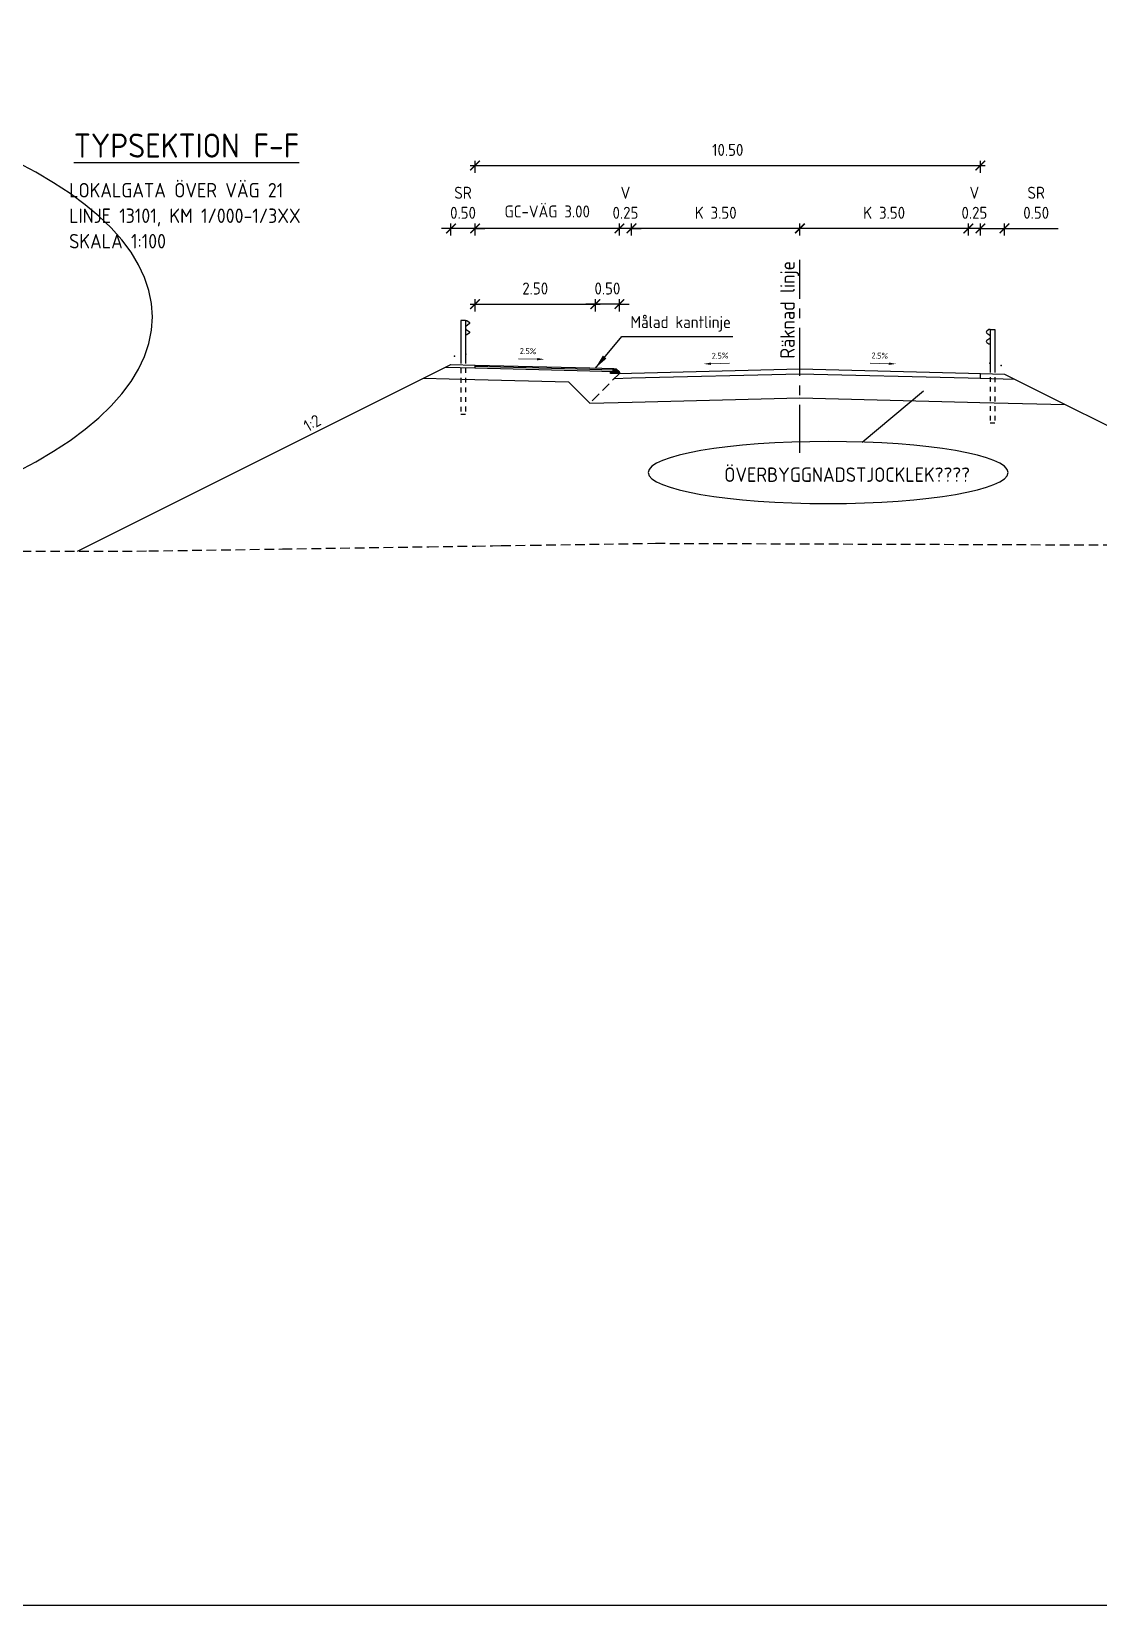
# Model space of a CAD drawing. Header units: metres. Extents: x 166439 to 168621, y 6226863 to 6228959.
# Drawn here: x 166497.89 to 166520.06, y 6226862.92 to 6226895.64 of the extents above; entities that cross this region are included whole.
import ezdxf
from ezdxf.enums import TextEntityAlignment as Align

# ---------------------------------------------------------------- set-up
doc = ezdxf.new("R2010")
doc.units = ezdxf.units.M
doc.header["$LTSCALE"] = 0.1
doc.header["$MEASUREMENT"] = 0
for name, pattern in [('CENTER', [16, 10, -2, 2, -2]), ('DASHED_1', [2, 1, -1]), ('DASHED_2', [3, 2, -1])]:
    doc.linetypes.add(name, pattern=pattern)
doc.layers.get('0').update_dxf_attribs({"linetype": 'CONTINUOUS'})
doc.layers.get('DEFPOINTS').update_dxf_attribs({"color": 5, "linetype": 'CONTINUOUS'})
for name, color, linetype in [('04_KANTSTEN BTG', 1, 'CONTINUOUS'), ('04_mått', 4, 'CONTINUOUS'), ('04_txt', 1, 'CONTINUOUS'), ('04_öb', 4, 'CONTINUOUS'), ('04_överyta', 3, 'CONTINUOUS'), ('900_CENT', 4, 'CENTER'), ('M-372A', 8, 'DASHED_2')]:
    doc.layers.add(name, color=color, linetype=linetype)
doc.styles.add('ISO', font='iso.shx')
doc.dimstyles.new('BH90$0', dxfattribs={"dimscale": 0.05, "dimtxt": 2.5, "dimasz": 2, "dimexe": 1, "dimexo": 5, "dimgap": 2, "dimtad": 1, "dimzin": 0, "dimdsep": 46, "dimtxsty": 'ISO', "dimblk1": 'ARCHTICK', "dimblk2": 'ARCHTICK', "dimsah": 1, "dimcen": 1.5, "dimdle": 1, "dimadec": 0, "dimazin": 0, "dimtfac": 1, "dimtix": 1, "dimtmove": 0, "dimatfit": 3, "dimfxl": 1.5, "dimfxlon": 1, "dimtolj": 1, "dimtzin": 0, "dimarcsym": 0})
doc.dimstyles.new('BH90$7', dxfattribs={"dimscale": 0.05, "dimtxt": 2.5, "dimasz": 3, "dimexe": 2, "dimexo": 20, "dimgap": 1, "dimtad": 1, "dimzin": 0, "dimdsep": 46, "dimtxsty": 'ISO', "dimblk1": 'OPEN90', "dimblk2": 'OPEN90', "dimsah": 1, "dimcen": 4, "dimdle": 2, "dimadec": 0, "dimazin": 0, "dimtfac": 1, "dimtix": 1, "dimtmove": 0, "dimatfit": 3, "dimfxl": 2, "dimtolj": 1, "dimtzin": 0, "dimarcsym": 0})

# ---------------------------------------------------------------- blocks, each defined once
blk = doc.blocks.new('_ARCHTICK')
at = {"color": 0, "linetype": 'ByBlock', "const_width": 0.15}
blk.add_lwpolyline([(-0.5, -0.5), (0.5, 0.5)], dxfattribs=at)
blk = doc.blocks.new('*D311')
at = {"layer": '04_mått', "color": 0, "lineweight": -2}
for p, q in [((166517.604, 6226891.394), (166517.604, 6226891.644)), ((166518.104, 6226891.394), (166518.104, 6226891.644)), ((166517.604, 6226891.544), (166518.204, 6226891.544)), ((166518.104, 6226891.544), (166519.222, 6226891.544))]:
    blk.add_line(p, q, dxfattribs=at)
at = {"layer": 'DEFPOINTS', "color": 0}
for p in [(166517.604, 6226891.544), (166517.604, 6226888.528), (166518.104, 6226888.516)]:
    blk.add_point(p, dxfattribs=at)
at = {"layer": '04_mått', "color": 0, "lineweight": -2, "xscale": 0.2, "yscale": 0.2, "zscale": 0.2, "rotation": 180}
blk.add_blockref('_ARCHTICK', (166517.604, 6226891.544), dxfattribs=at)
at = {"layer": '04_mått', "color": 0, "lineweight": -2, "xscale": 0.2, "yscale": 0.2, "zscale": 0.2}
blk.add_blockref('_ARCHTICK', (166518.104, 6226891.544), dxfattribs=at)
at = {"layer": '04_mått', "color": 0, "insert": (166518.763, 6226892.077), "char_height": 0.25, "attachment_point": 5, "style": 'ISO'}
blk.add_mtext('\\A1;SR\\P0.50', dxfattribs=at)
blk = doc.blocks.new('*D312')
at = {"layer": '04_mått', "color": 0, "lineweight": -2}
for p, q in [((166517.354, 6226891.394), (166517.354, 6226891.644)), ((166517.604, 6226891.394), (166517.604, 6226891.644)), ((166517.354, 6226891.544), (166517.154, 6226891.544)), ((166517.604, 6226891.544), (166517.354, 6226891.544)), ((166517.604, 6226891.544), (166517.804, 6226891.544))]:
    blk.add_line(p, q, dxfattribs=at)
at = {"layer": 'DEFPOINTS', "color": 0}
for p in [(166517.354, 6226891.544), (166517.354, 6226888.534), (166517.604, 6226888.528)]:
    blk.add_point(p, dxfattribs=at)
at = {"layer": '04_mått', "color": 0, "lineweight": -2, "xscale": 0.2, "yscale": 0.2, "zscale": 0.2}
blk.add_blockref('_ARCHTICK', (166517.354, 6226891.544), dxfattribs=at)
at = {"layer": '04_mått', "color": 0, "lineweight": -2, "xscale": 0.2, "yscale": 0.2, "zscale": 0.2, "rotation": 180}
blk.add_blockref('_ARCHTICK', (166517.604, 6226891.544), dxfattribs=at)
at = {"layer": '04_mått', "color": 0, "insert": (166517.479, 6226892.077), "char_height": 0.25, "attachment_point": 5, "style": 'ISO'}
blk.add_mtext('\\A1;V\\P0.25', dxfattribs=at)
blk = doc.blocks.new('*D313')
at = {"layer": '04_mått', "color": 0, "lineweight": -2}
for p, q in [((166513.854, 6226891.394), (166513.854, 6226891.644)), ((166517.354, 6226891.394), (166517.354, 6226891.644)), ((166517.454, 6226891.544), (166513.754, 6226891.544))]:
    blk.add_line(p, q, dxfattribs=at)
at = {"layer": 'DEFPOINTS', "color": 0}
for p in [(166513.854, 6226891.544), (166513.854, 6226888.622), (166517.354, 6226888.534)]:
    blk.add_point(p, dxfattribs=at)
at = {"layer": '04_mått', "color": 0, "lineweight": -2, "xscale": 0.2, "yscale": 0.2, "zscale": 0.2, "rotation": 180}
blk.add_blockref('_ARCHTICK', (166513.854, 6226891.544), dxfattribs=at)
at = {"layer": '04_mått', "color": 0, "lineweight": -2, "xscale": 0.2, "yscale": 0.2, "zscale": 0.2}
blk.add_blockref('_ARCHTICK', (166517.354, 6226891.544), dxfattribs=at)
at = {"layer": '04_mått', "color": 0, "insert": (166515.604, 6226891.869), "char_height": 0.25, "attachment_point": 5, "style": 'ISO'}
blk.add_mtext('\\A1;K 3.50', dxfattribs=at)
blk = doc.blocks.new('*D314')
at = {"layer": '04_mått', "color": 0, "lineweight": -2}
for p, q in [((166510.354, 6226891.394), (166510.354, 6226891.644)), ((166513.854, 6226891.394), (166513.854, 6226891.644)), ((166513.954, 6226891.544), (166510.254, 6226891.544))]:
    blk.add_line(p, q, dxfattribs=at)
at = {"layer": 'DEFPOINTS', "color": 0}
for p in [(166510.354, 6226891.544), (166513.854, 6226888.622), (166510.354, 6226888.534)]:
    blk.add_point(p, dxfattribs=at)
at = {"layer": '04_mått', "color": 0, "lineweight": -2, "xscale": 0.2, "yscale": 0.2, "zscale": 0.2, "rotation": 180}
blk.add_blockref('_ARCHTICK', (166510.354, 6226891.544), dxfattribs=at)
at = {"layer": '04_mått', "color": 0, "lineweight": -2, "xscale": 0.2, "yscale": 0.2, "zscale": 0.2}
blk.add_blockref('_ARCHTICK', (166513.854, 6226891.544), dxfattribs=at)
at = {"layer": '04_mått', "color": 0, "insert": (166512.104, 6226891.869), "char_height": 0.25, "attachment_point": 5, "style": 'ISO'}
blk.add_mtext('\\A1;K 3.50', dxfattribs=at)
blk = doc.blocks.new('*D315')
at = {"layer": '04_mått', "color": 0, "lineweight": -2}
for p, q in [((166510.104, 6226891.394), (166510.104, 6226891.644)), ((166510.354, 6226891.394), (166510.354, 6226891.644)), ((166510.104, 6226891.544), (166509.904, 6226891.544)), ((166510.354, 6226891.544), (166510.104, 6226891.544)), ((166510.354, 6226891.544), (166510.554, 6226891.544))]:
    blk.add_line(p, q, dxfattribs=at)
at = {"layer": 'DEFPOINTS', "color": 0}
for p in [(166510.104, 6226891.544), (166510.104, 6226888.528), (166510.354, 6226888.534)]:
    blk.add_point(p, dxfattribs=at)
at = {"layer": '04_mått', "color": 0, "lineweight": -2, "xscale": 0.2, "yscale": 0.2, "zscale": 0.2}
blk.add_blockref('_ARCHTICK', (166510.104, 6226891.544), dxfattribs=at)
at = {"layer": '04_mått', "color": 0, "lineweight": -2, "xscale": 0.2, "yscale": 0.2, "zscale": 0.2, "rotation": 180}
blk.add_blockref('_ARCHTICK', (166510.354, 6226891.544), dxfattribs=at)
at = {"layer": '04_mått', "color": 0, "insert": (166510.229, 6226892.077), "char_height": 0.25, "attachment_point": 5, "style": 'ISO'}
blk.add_mtext('\\A1;V\\P0.25', dxfattribs=at)
blk = doc.blocks.new('*D316')
at = {"layer": '04_mått', "color": 0, "lineweight": -2}
for p, q in [((166507.104, 6226891.394), (166507.104, 6226891.644)), ((166510.104, 6226891.394), (166510.104, 6226891.644)), ((166510.204, 6226891.544), (166507.004, 6226891.544))]:
    blk.add_line(p, q, dxfattribs=at)
at = {"layer": 'DEFPOINTS', "color": 0}
for p in [(166507.104, 6226891.544), (166507.104, 6226888.703), (166510.104, 6226888.528)]:
    blk.add_point(p, dxfattribs=at)
at = {"layer": '04_mått', "color": 0, "lineweight": -2, "xscale": 0.2, "yscale": 0.2, "zscale": 0.2, "rotation": 180}
blk.add_blockref('_ARCHTICK', (166507.104, 6226891.544), dxfattribs=at)
at = {"layer": '04_mått', "color": 0, "lineweight": -2, "xscale": 0.2, "yscale": 0.2, "zscale": 0.2}
blk.add_blockref('_ARCHTICK', (166510.104, 6226891.544), dxfattribs=at)
at = {"layer": '04_mått', "color": 0, "insert": (166508.604, 6226891.896), "char_height": 0.25, "attachment_point": 5, "style": 'ISO'}
blk.add_mtext('\\A1;GC-VÄG 3.00', dxfattribs=at)
blk = doc.blocks.new('*D317')
at = {"layer": '04_mått', "color": 0, "lineweight": -2}
for p, q in [((166506.604, 6226891.394), (166506.604, 6226891.644)), ((166507.104, 6226891.394), (166507.104, 6226891.644)), ((166506.604, 6226891.544), (166506.404, 6226891.544)), ((166507.104, 6226891.544), (166506.604, 6226891.544)), ((166507.104, 6226891.544), (166507.304, 6226891.544))]:
    blk.add_line(p, q, dxfattribs=at)
at = {"layer": 'DEFPOINTS', "color": 0}
for p in [(166506.604, 6226891.544), (166506.604, 6226888.709), (166507.104, 6226888.703)]:
    blk.add_point(p, dxfattribs=at)
at = {"layer": '04_mått', "color": 0, "lineweight": -2, "xscale": 0.2, "yscale": 0.2, "zscale": 0.2}
blk.add_blockref('_ARCHTICK', (166506.604, 6226891.544), dxfattribs=at)
at = {"layer": '04_mått', "color": 0, "lineweight": -2, "xscale": 0.2, "yscale": 0.2, "zscale": 0.2, "rotation": 180}
blk.add_blockref('_ARCHTICK', (166507.104, 6226891.544), dxfattribs=at)
at = {"layer": '04_mått', "color": 0, "insert": (166506.854, 6226892.077), "char_height": 0.25, "attachment_point": 5, "style": 'ISO'}
blk.add_mtext('\\A1;SR\\P0.50', dxfattribs=at)
blk = doc.blocks.new('W_räcke')
for p, q in [((-0.047, 0.922), (-0.047, 0.129)), ((-0.047, 0.922), (0.053, 0.922)), ((0.053, 0.922), (0.053, 0.126)), ((0.053, -1.028), (-0.047, -1.028))]:
    blk.add_line(p, q)
at = {"linetype": 'DASHED_1'}
for p, q in [((-0.047, 0.129), (-0.047, -1.028)), ((0.053, 0.126), (0.053, -1.028))]:
    blk.add_line(p, q, dxfattribs=at)
blk.add_lwpolyline([(-0.047, 0.922), (-0.071, 0.919, 0.121491), (-0.075, 0.917), (-0.117, 0.886, 0.509031), (-0.117, 0.847), (-0.057, 0.804, -0.241759), (-0.047, 0.784), (-0.047, 0.769), (-0.047, 0.754, -0.241759), (-0.057, 0.735), (-0.117, 0.692, 0.509031), (-0.117, 0.653), (-0.075, 0.622, 0.121491), (-0.071, 0.62), (-0.047, 0.616)], format="xyb")
for p in [(-0.052, 0.219), (0.183, 0.175)]:
    blk.add_point(p)
blk = doc.blocks.new('*U369')
h = blk.add_hatch()
h.set_pattern_fill('ANSI31', color=254, scale=0.1, style=0)
h.set_pattern_definition([(45, (1.804205, 5.707665), (-0.00883883476, 0.00883883476), [])])
h.paths.add_polyline_path([(33.573, 416.199), (33.573, 416.22), (33.573, 416.224), (33.563, 416.224), (33.562, 416.237), (33.552, 416.238), (33.552, 416.292, 0.414214), (33.545, 416.299), (33.505, 416.299, 0.198912), (33.483, 416.29), (33.431, 416.238, 0.198912), (33.422, 416.217), (33.422, 416.199)])
h.paths.add_polyline_path([(33.486, 416.219, -1), (33.488, 416.219, -1)], flags=16)
h.paths.add_polyline_path([(33.607, 416.199), (33.607, 416.225, 0.377603), (33.601, 416.232), (33.58, 416.235), (33.562, 416.237), (33.563, 416.224), (33.575, 416.224), (33.58, 416.224), (33.582, 416.224), (33.582, 416.22), (33.582, 416.199)])
for p, q in [((33.483, 416.29), (33.431, 416.238)), ((33.545, 416.299), (33.505, 416.299)), ((33.552, 416.238), (33.552, 416.292)), ((33.58, 416.235), (33.552, 416.238)), ((33.562, 416.237), (33.563, 416.224)), ((33.601, 416.232), (33.58, 416.235)), ((33.591, 416.224), (33.592, 416.233)), ((33.422, 416.217), (33.422, 416.199)), ((33.422, 416.199), (33.607, 416.199)), ((33.563, 416.224), (33.575, 416.224)), ((33.573, 416.22), (33.573, 416.224)), ((33.573, 416.199), (33.573, 416.22)), ((33.575, 416.224), (33.58, 416.224)), ((33.58, 416.224), (33.591, 416.224)), ((33.582, 416.22), (33.582, 416.224)), ((33.582, 416.22), (33.582, 416.199)), ((33.607, 416.199), (33.607, 416.225))]:
    blk.add_line(p, q)
at = {"const_width": 0.0025}
blk.add_lwpolyline([(33.486, 416.219, 1), (33.488, 416.219, 1)], format="xyb", close=True, dxfattribs=at)
for centre, radius, start, end in [((33.452, 416.217), 0.03, 135, 180), ((33.505, 416.269), 0.03, 90, 135), ((33.545, 416.292), 0.007, 0, 90), ((33.6, 416.225), 0.007, 0, 82.7468)]:
    blk.add_arc(centre, radius, start, end)
blk = doc.blocks.new('*D370')
at = {"layer": '04_mått', "color": 0, "lineweight": -2}
for p, q in [((166507.104, 6226892.701), (166507.104, 6226892.951)), ((166517.604, 6226892.701), (166517.604, 6226892.951)), ((166507.004, 6226892.851), (166517.704, 6226892.851))]:
    blk.add_line(p, q, dxfattribs=at)
at = {"layer": 'DEFPOINTS', "color": 0}
for p in [(166517.604, 6226892.851), (166507.104, 6226888.703), (166517.604, 6226888.528)]:
    blk.add_point(p, dxfattribs=at)
at = {"layer": '04_mått', "color": 0, "lineweight": -2, "xscale": 0.2, "yscale": 0.2, "zscale": 0.2, "rotation": 180}
blk.add_blockref('_ARCHTICK', (166507.104, 6226892.851), dxfattribs=at)
at = {"layer": '04_mått', "color": 0, "lineweight": -2, "xscale": 0.2, "yscale": 0.2, "zscale": 0.2}
blk.add_blockref('_ARCHTICK', (166517.604, 6226892.851), dxfattribs=at)
at = {"layer": '04_mått', "color": 0, "insert": (166512.354, 6226893.176), "char_height": 0.25, "attachment_point": 5, "style": 'ISO'}
blk.add_mtext('\\A1;10.50', dxfattribs=at)
blk = doc.blocks.new('*D371')
at = {"layer": '04_mått', "color": 0, "lineweight": 5}
blk.add_line((166512.006, 6226888.731), (166512.392, 6226888.741), dxfattribs=at)
at = {"layer": '04_mått', "color": 0}
blk.add_solid([(166512.006, 6226888.756), (166512.007, 6226888.706), (166511.856, 6226888.728)], dxfattribs=at)
at = {"layer": 'DEFPOINTS', "color": 0}
for p in [(166512.392, 6226888.741), (166511.86, 6226888.57), (166512.396, 6226888.583)]:
    blk.add_point(p, dxfattribs=at)
at = {"layer": '04_mått', "color": 0, "insert": (166512.195, 6226888.899), "char_height": 0.125, "attachment_point": 5, "rotation": 1.4321, "style": 'ISO'}
blk.add_mtext('\\A1;2.5%', dxfattribs=at)
blk = doc.blocks.new('_None')
blk = doc.blocks.new('*D372')
at = {"layer": '04_mått', "color": 0, "lineweight": 5}
blk.add_line((166515.702, 6226888.731), (166515.316, 6226888.741), dxfattribs=at)
at = {"layer": '04_mått', "color": 0}
blk.add_solid([(166515.702, 6226888.756), (166515.701, 6226888.706), (166515.852, 6226888.728)], dxfattribs=at)
at = {"layer": 'DEFPOINTS', "color": 0}
for p in [(166515.316, 6226888.741), (166515.312, 6226888.583), (166515.848, 6226888.57)]:
    blk.add_point(p, dxfattribs=at)
at = {"layer": '04_mått', "color": 0, "insert": (166515.513, 6226888.899), "char_height": 0.125, "attachment_point": 5, "rotation": 358.5679, "style": 'ISO'}
blk.add_mtext('\\A1;2.5%', dxfattribs=at)
blk = doc.blocks.new('*D373')
at = {"layer": '04_mått', "color": 0, "lineweight": 5}
blk.add_line((166508.394, 6226888.826), (166508.009, 6226888.836), dxfattribs=at)
at = {"layer": '04_mått', "color": 0}
blk.add_solid([(166508.395, 6226888.851), (166508.394, 6226888.801), (166508.544, 6226888.823)], dxfattribs=at)
at = {"layer": 'DEFPOINTS', "color": 0}
for p in [(166508.005, 6226888.678), (166508.009, 6226888.836), (166508.54, 6226888.665)]:
    blk.add_point(p, dxfattribs=at)
at = {"layer": '04_mått', "color": 0, "insert": (166508.206, 6226888.994), "char_height": 0.125, "attachment_point": 5, "rotation": 358.5679, "style": 'ISO'}
blk.add_mtext('\\A1;2.5%', dxfattribs=at)
blk = doc.blocks.new('_Open90')
at = {"color": 0, "linetype": 'ByBlock', "lineweight": -2}
for p, q in [((0, 0), (-1, 0)), ((-0.5, 0.5), (0, 0)), ((0, 0), (-0.5, -0.5))]:
    blk.add_line(p, q, dxfattribs=at)
blk = doc.blocks.new('*D374')
at = {"layer": '04_mått', "color": 0, "lineweight": -2}
for p, q in [((166509.604, 6226889.97), (166509.404, 6226889.97)), ((166509.604, 6226889.82), (166509.604, 6226890.07)), ((166510.104, 6226889.97), (166509.604, 6226889.97)), ((166510.104, 6226889.82), (166510.104, 6226890.07)), ((166510.104, 6226889.97), (166510.304, 6226889.97))]:
    blk.add_line(p, q, dxfattribs=at)
at = {"layer": 'DEFPOINTS', "color": 0}
for p in [(166509.604, 6226889.97), (166509.604, 6226888.64), (166510.104, 6226888.528)]:
    blk.add_point(p, dxfattribs=at)
at = {"layer": '04_mått', "color": 0, "lineweight": -2, "xscale": 0.2, "yscale": 0.2, "zscale": 0.2}
blk.add_blockref('_ARCHTICK', (166509.604, 6226889.97), dxfattribs=at)
at = {"layer": '04_mått', "color": 0, "lineweight": -2, "xscale": 0.2, "yscale": 0.2, "zscale": 0.2, "rotation": 180}
blk.add_blockref('_ARCHTICK', (166510.104, 6226889.97), dxfattribs=at)
at = {"layer": '04_mått', "color": 0, "insert": (166509.854, 6226890.295), "char_height": 0.25, "attachment_point": 5, "style": 'ISO'}
blk.add_mtext('\\A1;0.50', dxfattribs=at)
blk = doc.blocks.new('*D375')
at = {"layer": '04_mått', "color": 0, "lineweight": -2}
for p, q in [((166507.004, 6226889.97), (166509.704, 6226889.97)), ((166507.104, 6226889.82), (166507.104, 6226890.07)), ((166509.604, 6226889.82), (166509.604, 6226890.07))]:
    blk.add_line(p, q, dxfattribs=at)
at = {"layer": 'DEFPOINTS', "color": 0}
for p in [(166509.604, 6226889.97), (166507.104, 6226888.703), (166509.604, 6226888.64)]:
    blk.add_point(p, dxfattribs=at)
at = {"layer": '04_mått', "color": 0, "lineweight": -2, "xscale": 0.2, "yscale": 0.2, "zscale": 0.2, "rotation": 180}
blk.add_blockref('_ARCHTICK', (166507.104, 6226889.97), dxfattribs=at)
at = {"layer": '04_mått', "color": 0, "lineweight": -2, "xscale": 0.2, "yscale": 0.2, "zscale": 0.2}
blk.add_blockref('_ARCHTICK', (166509.604, 6226889.97), dxfattribs=at)
at = {"layer": '04_mått', "color": 0, "insert": (166508.354, 6226890.295), "char_height": 0.25, "attachment_point": 5, "style": 'ISO'}
blk.add_mtext('\\A1;2.50', dxfattribs=at)

msp = doc.modelspace()

# ---------------------------------------------------------------- linework, layer by layer
at = {"layer": '04_mått', "flags": 128}
msp.add_lwpolyline([(166515.1498, 6226887.1013), (166516.4203, 6226888.1688)], dxfattribs=at)
at = {"layer": '04_mått', "color": 5, "extrusion": (0, 0, -1)}
msp.add_ellipse((166486.215, 6226889.703), major_axis=(14.1869, 0), ratio=0.3792934, dxfattribs=at)
at = {"layer": '04_mått', "extrusion": (0, 0, -1)}
msp.add_ellipse((166514.4415, 6226886.4691), major_axis=(3.7376, 0), ratio=0.1722692, dxfattribs=at)
at = {"layer": '04_öb', "flags": 128}
for points in [[(166506.4898, 6226888.6582), (166507.1026, 6226888.6429), (166509.4876, 6226888.5833), (166509.9853, 6226888.5708)], [(166509.4885, 6226887.9126), (166509.0469, 6226888.3542)]]:
    msp.add_lwpolyline(points, dxfattribs=at)
at = {"layer": '04_öb'}
for points in [[(166507.1041, 6226888.6429), (166507.1041, 6226888.7029)], [(166507.105, 6226888.6779), (166509.4885, 6226888.6183), (166509.9861, 6226888.6058)], [(166506.0325, 6226888.4296), (166507.0966, 6226888.403), (166509.0469, 6226888.3542)], [(166510.0015, 6226888.4255), (166510.3566, 6226888.4344), (166513.8541, 6226888.5219), (166517.3516, 6226888.4344), (166517.6016, 6226888.4282), (166518.3147, 6226888.4103)], [(166517.6041, 6226888.4281), (166517.6041, 6226888.5281)], [(166509.4885, 6226887.9126), (166510.3691, 6226887.9346), (166513.8541, 6226888.0217), (166517.3391, 6226887.9346), (166517.5891, 6226887.9283), (166519.3677, 6226887.8839)]]:
    msp.add_lwpolyline(points, dxfattribs=at)
at = {"layer": '04_överyta'}
for points in [[(166498.843, 6226884.8348), (166506.6041, 6226888.7154)], [(166506.6041, 6226888.7154), (166507.1041, 6226888.7029), (166509.4891, 6226888.6433), (166509.9868, 6226888.6308)], [(166510.1041, 6226888.5281), (166510.3541, 6226888.5344), (166513.8541, 6226888.6219), (166517.3541, 6226888.5344), (166517.6041, 6226888.5281), (166518.1041, 6226888.5156)], [(166518.1041, 6226888.5156), (166524.7664, 6226885.1845)]]:
    msp.add_lwpolyline(points, dxfattribs=at)
at = {"layer": '900_CENT'}
msp.add_line((166513.8541, 6226886.8792), (166513.8541, 6226890.8887), dxfattribs=at)
at = {"layer": 'DEFPOINTS', "flags": 128}
msp.add_lwpolyline([(166465.8364, 6226918.3159), (166543.9364, 6226918.3159), (166543.9364, 6226862.9159), (166465.8364, 6226862.9159)], close=True, dxfattribs=at)
at = {"layer": 'M-372A', "flags": 128}
msp.add_lwpolyline([(166510.1041, 6226888.5281), (166509.4885, 6226887.9126)], dxfattribs=at)
at = {"layer": 'M-372A'}
msp.add_lwpolyline([(166495.8797, 6226884.8281), (166500.3271, 6226884.8382), (166503.1041, 6226884.8802), (166506.1421, 6226884.9262), (166507.1211, 6226884.9412), (166507.4631, 6226884.9472), (166507.6471, 6226884.9492), (166508.2841, 6226884.9592), (166510.8511, 6226884.9982), (166513.8541, 6226884.9872), (166521.7721, 6226884.9592), (166522.1511, 6226884.9602), (166525.8451, 6226885.3202), (166526.4581, 6226885.2492), (166527.6164, 6226885.1139)], dxfattribs=at)

# ---------------------------------------------------------------- block references
at = {"layer": '04_KANTSTEN BTG', "xscale": -1}
msp.add_blockref('*U369', (166543.5262, 6226472.329), dxfattribs=at)
at = {"layer": '04_mått', "xscale": -1}
msp.add_blockref('W_räcke', (166506.8613, 6226888.7102), dxfattribs=at)
at = {"layer": '04_mått'}
msp.add_blockref('W_räcke', (166517.8541, 6226888.5222), dxfattribs=at)

# ---------------------------------------------------------------- texts
at = {"layer": '04_mått', "linetype": 'Continuous', "style": 'ISO'}
msp.add_text('1:2', height=0.25, rotation=30.02988, dxfattribs=at).set_placement((166503.7198, 6226887.4977), align=Align.MIDDLE)
at = {"layer": '04_mått', "insert": (166510.3336, 6226889.3971), "char_height": 0.25, "attachment_point": 7, "style": 'ISO'}
msp.add_mtext('Målad kantlinje', dxfattribs=at)
at = {"layer": '04_txt', "color": 7, "style": 'ISO'}
msp.add_text('%%UTYPSEKTION F-F', height=0.5, dxfattribs=at).set_placement((166498.7675, 6226893.016))
at = {"layer": '04_txt', "color": 3, "style": 'ISO'}
for s, p in [('LOKALGATA ÖVER VÄG 21', (166498.6696, 6226892.1878)), ('LINJE 13101, KM 1/000-1/3XX', (166498.6696, 6226891.6576)), ('SKALA 1:100', (166498.6696, 6226891.1282))]:
    msp.add_text(s, height=0.3, dxfattribs=at).set_placement(p)
at = {"layer": '04_txt', "style": 'ISO'}
msp.add_text('Räknad linje', height=0.3, rotation=90, dxfattribs=at).set_placement((166513.7456, 6226888.8372))
msp.add_text('ÖVERBYGGNADSTJOCKLEK????', height=0.3, dxfattribs=at).set_placement((166512.2818, 6226886.2747))

# ---------------------------------------------------------------- dimensions: what is measured, and where the dimension line sits
at = {"layer": '04_mått'}
for base, p1, p2, picture, middle in [((166517.6041, 6226892.8515), (166507.1041, 6226888.7029), (166517.6041, 6226888.5281), '*D370', (166512.3541, 6226893.1765)), ((166509.6041, 6226889.9699), (166507.1041, 6226888.7029), (166509.6041, 6226888.6404), '*D375', (166508.3541, 6226890.2949)), ((166509.6041, 6226889.9699), (166510.1041, 6226888.5281), (166509.6041, 6226888.6404), '*D374', (166509.8541, 6226890.2949))]:
    dim = msp.add_linear_dim(base=base, p1=p1, p2=p2, dimstyle='BH90$0', override={"dimscale": 0.1}, dxfattribs=at)
    dim.commit()
    dim.dimension.update_dxf_attribs({"geometry": picture, "text_midpoint": middle})
for base, p1, p2, text, picture, middle in [((166506.6041, 6226891.5441), (166507.1041, 6226888.7029), (166506.6041, 6226888.7091), 'SR\\P<>', '*D317', (166506.8541, 6226892.0774)), ((166507.1041, 6226891.5441), (166510.1041, 6226888.5281), (166507.1041, 6226888.7029), 'GC-VÄG <>', '*D316', (166508.6041, 6226891.8959)), ((166510.1041, 6226891.5441), (166510.3541, 6226888.5344), (166510.1041, 6226888.5281), 'V\\P<>', '*D315', (166510.2291, 6226892.0774)), ((166510.3541, 6226891.5441), (166513.8541, 6226888.6219), (166510.3541, 6226888.5344), 'K <>', '*D314', (166512.1041, 6226891.8691)), ((166513.8541, 6226891.5441), (166517.3541, 6226888.5344), (166513.8541, 6226888.6219), 'K <>', '*D313', (166515.6041, 6226891.8691)), ((166517.3541, 6226891.5441), (166517.6041, 6226888.5281), (166517.3541, 6226888.5344), 'V\\P<>', '*D312', (166517.4791, 6226892.0774))]:
    dim = msp.add_linear_dim(base=base, p1=p1, p2=p2, text=text, dimstyle='BH90$0', override={"dimscale": 0.1}, dxfattribs=at)
    dim.commit()
    dim.dimension.update_dxf_attribs({"geometry": picture, "text_midpoint": middle})
dim = msp.add_linear_dim(base=(166517.6041, 6226891.5441), p1=(166518.1041, 6226888.5156), p2=(166517.6041, 6226888.5281), text='SR\\P<>', dimstyle='BH90$0', override={"dimscale": 0.1}, dxfattribs=at)
dim.commit()
dim.dimension.update_dxf_attribs({"geometry": '*D311', "text_midpoint": (166518.763, 6226891.5441), "dimtype": 160})
for p1, p2, distance, picture, middle in [((166508.5404, 6226888.6648), (166508.005, 6226888.6782), -0.1579, '*D373', (166508.2057, 6226888.9937)), ((166511.8604, 6226888.5698), (166512.3958, 6226888.5832), 0.1579, '*D371', (166512.195, 6226888.8987)), ((166515.8479, 6226888.5698), (166515.3125, 6226888.5832), -0.1579, '*D372', (166515.5132, 6226888.8987))]:
    dim = msp.add_aligned_dim(p1=p1, p2=p2, distance=distance, text='2.5%', dimstyle='BH90$0', override={"dimasz": 3, "dimblk2": 'None', "dimdle": 0, "dimse1": 1, "dimse2": 1, "dimsd1": 0, "dimsd2": 0, "dimlwd": 5}, dxfattribs=at)
    dim.commit()
    dim.dimension.update_dxf_attribs({"geometry": picture, "text_midpoint": middle})

# ---------------------------------------------------------------- leaders
at = {"layer": '04_mått', "annotation_type": 0, "has_hookline": 1, "hookline_direction": 0, "text_width": 2}
msp.add_leader([(166509.6041, 6226888.6404), (166510.1534, 6226889.2971), (166510.3622, 6226889.2971)], dimstyle='BH90$7', override={"dimscale": 0.1, "dimdec": 3, "dimadec": 2, "dimtdec": 3}, dxfattribs=at)

doc.saveas('drawing.dxf')
